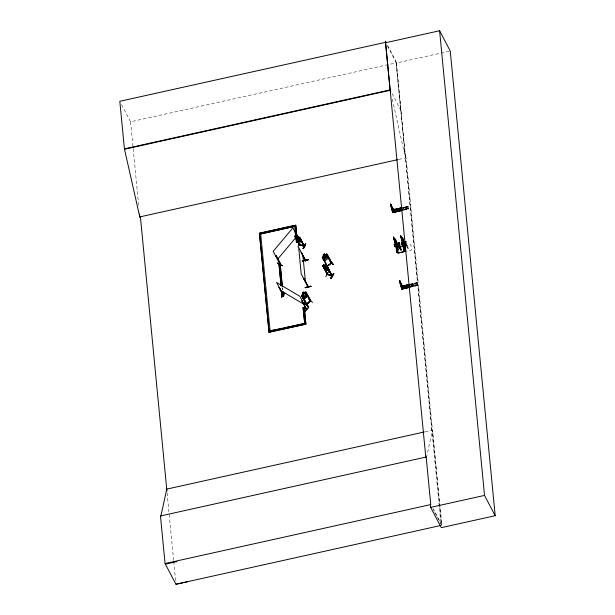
<?xml version="1.0" encoding="UTF-8"?>
<svg xmlns="http://www.w3.org/2000/svg" width="615" height="615" viewBox="0 0 615 615"><rect width="100%" height="100%" fill="white"/><g stroke="black" fill="none" stroke-linecap="round" stroke-linejoin="round"><path stroke-width="0.46" stroke-dasharray="3.08 2.31" d="M407.999 206.317L402.487 207.601L407.983 206.263L408.083 207.132L402.625 208.393M408.037 206.748L402.541 208.078M408.029 206.648L402.571 207.908M408.252 208.854L408.214 208.247L403.632 209.369M408.199 208.37L403.663 209.454M403.763 210.169L408.275 208.746L403.686 209.853M417.024 283.1L410.659 284.576M410.805 286.244L417.216 284.722L410.835 286.329M417.308 285.56L410.935 286.99L417.308 285.56L417.216 284.722M411.281 285.391L411.02 284.814M426.487 457.606L432.453 430.162L425.265 431.761M411.243 285.306L410.505 285.867M409.736 284.338L416.978 282.716L417.208 285.26L410.889 286.813M405.808 243.171L408.383 248.076L408.029 248.506L406.661 245.37M402.579 208.162L408.029 206.901M403.709 209.63L408.252 208.577L403.724 209.776M403.717 209.938L408.26 208.885M404.662 246.069L410.866 244.685L411.45 250.028L405.247 251.42M409.79 284.438L416.985 282.739L417.024 283.354M410.605 284.345L416.985 282.739M410.666 284.668L417.039 283.215L410.628 284.745M410.712 285.053L416.985 283.269M410.889 286.505L417.247 285.037L410.005 286.805M410.067 286.905L417.155 285.152M121.532 104.565L130.58 121.785L396.283 62.83L431.822 430.3M387.481 46.056L396.375 62.999L440.033 53.313M440.955 53.105L449.319 51.245M398.927 159.408L406.108 157.817L441.647 525.295L433.383 509.551M410.72 284.737L411.251 285.106M407.953 247.822L408.383 248.076M387.535 45.272L395.899 61.2L405.485 157.955L391.978 97.685M392.078 93.618L400.972 110.562M407.945 206.332L408.314 209.092M405.331 206.94L405.546 209.308M406.915 244.401L406.661 241.249M405.885 244.424L408.029 248.506M406.738 246.623L407.591 248.26M415.371 283.154L415.586 285.514M414.326 283.392L414.533 285.76M433.06 508.474L441.87 525.241L432.453 430.162M396.375 62.999L440.947 523.842M282.493 287.905L282.677 289.788M282.362 287.651L282.539 289.534M167.111 492.93L173.645 560.465M173.738 561.418L175.667 581.398M130.58 121.785L138.767 206.448M406.377 206.702L406.646 209.169L406.377 206.702M403.763 207.301L404.032 209.776L403.763 207.301M412.757 283.761L413.026 286.229L412.757 283.761M411.358 284.076L411.627 286.544L411.358 284.076"/><path stroke-width="0.92" d="M390.64 204.295L390.94 206.448M393.023 209.9L393.116 210.015M396.068 244.947L395.752 243.648L395.783 244.739M397.413 247.199C399.958 254.756 394.73 243.448 396.275 245.108M401.134 286.775L401.756 287.835L401.072 286.229L401.157 286.982L401.372 286.598M401.341 286.613L401.872 286.805M402.102 286.813L402.033 286.375M404.478 245.631C407.622 255.809 399.343 235.107 405.093 248.176M392.731 210.007L392.455 210.43L392.355 210.053L392.578 210.476L401.687 208.285M392.301 210.076L392.432 210.491L392.493 209.915M401.718 208.546L392.631 210.707C391.148 208.408 393.792 213.297 392.078 209.776M402.856 210.322L392.862 212.69L392.762 211.821L401.841 209.83M402.81 210.146L392.808 212.459L402.817 209.992L392.777 212.375L392.478 211.66L394.046 211.291L394.269 211.714L394.038 209.63L393.792 209.015L392.232 209.384L393.792 209.015M402.433 286.083L409.705 284.399L401.526 286.298L401.849 289.142L410.036 287.243L401.856 289.119M401.749 288.435L401.795 288.881L409.997 286.882M400.988 208.846L401.141 209.338M304.356 302.987L308.253 306.339L304.225 303.326L304.379 302.941M325.473 267.417L326.542 266.971L326.088 267.779L327.81 269.316L325.873 267.886C325.889 269.17 324.02 268.278 325.404 267.548L323.767 266.072L325.535 267.41M305.801 260.845L305.494 260.453M308.207 286.429C307.815 287.782 307.823 284.876 308.284 286.905L303.749 278.357L308.123 286.521M328.894 270.831L328.94 270.046L328.956 270.877L325.058 269.616L324.028 268.463M396.052 244.978L396.022 241.095L395.391 239.081M297.16 239.973L296.115 238.835L297.153 239.988L301.127 241.134L301.219 240.334M301.142 241.065L301.196 240.234M328.533 268.271L325.281 264.404M392.708 210.053L392.97 210.007M402.156 286.559L401.879 286.459M327.449 265.88L326.926 266.357L331.546 262.874M327.449 265.964L327.165 265.703L327.511 266.126M331.777 262.951L327.349 254.741L326.926 255.064L331.324 263.343L330.978 262.92L331.508 262.528M401.387 242.556L401.887 245.093L401.434 242.487M396.567 250.32L397.344 252.834L395.814 245.17L396.59 251.281L397.182 252.873L395.975 245.078M403.601 248.783L404.24 251.304L403.094 243.832C402.748 246.846 404.762 253.534 402.871 243.602M404.293 251.251L402.717 243.64M166.742 489.125L160.776 516.562L160.469 515.97L426.172 457.014L426.487 457.606L425.857 457.745M283.2 295.631L279.118 287.359L283.822 295.738L276.527 282.423L299.866 296.322L306.762 309.399L306.009 309.038L306.562 309.076M283.822 295.738L283.331 295.446M306.562 309.537L302.057 301.019L306.639 309.553L306.162 309.33L306.716 309.345M393.6 237.129L394.177 239.681L393.646 238.935L393.662 237.129L395.729 244.109C395.03 241.833 395.43 236.221 396.083 241.61M402.548 242.948L400.503 235.599L402.787 242.541C402.656 243.217 402.149 241.303 402.448 243.263M390.686 204.119L391.501 207.855M397.928 249.744L397.313 247.199M401.034 208.931L401.603 208.385M395.491 239.058L395.822 244.908L395.729 244.109M402.548 237.498L403.117 243.24M403.148 240.05L402.448 237.513M302.019 295.123L301.704 295.938M306.293 304.617L310.575 300.52M400.657 235.56L402.702 242.91M295.569 236.675L295.016 236.714L299.797 244.978M299.736 237.551L304.371 246.269L299.682 237.836L303.833 246.169M300.251 242.187L297.952 247.145M304.256 246.261C300.835 246.038 298.813 243.671 299.305 244.901L294.739 236.099L296.169 238.843M303.679 245.869L304.463 246.1L299.067 244.547M303.856 245.646L304.302 245.8M305.586 243.563C306.185 246.815 299.62 253.334 305.632 243.586M303.157 248.637L305.686 243.701L303.11 248.491M295.707 235.23L298.375 240.327L295.684 235.284L297.368 235.768M296.276 236.337L295.615 236.421L296.591 238.289L299.42 239.781L299.843 239.227L297.921 236.714M298.982 237.083L299.805 237.659M277.757 263.043L282.262 265.742L277.657 263.404L277.772 262.997M277.803 263.205L282.2 265.788M280.34 263.82L279.986 264.412M299.259 240.942L299.659 241.38L299.789 240.657L299.259 240.942L299.574 241.441L299.789 240.657M322.683 265.811L324.12 265.911L323.513 266.08L324.489 267.94L327.28 269.508L327.695 268.978L326.711 267.118L325.189 265.519C321.53 264.642 325.766 264.75 325.75 266.495L327.618 267.333L329.025 270.016M323.036 266.157L327.803 274.436L327.149 274.459M325.058 269.616L324.113 268.417M322.96 265.595L326.849 266.795M331.808 275.712L327.526 267.61L332.292 275.889L331.639 275.912L332.2 276.058L327.526 267.61M327.98 267.756L327.426 267.779M325.781 276.719L328.548 271.922M328.956 270.877L325.089 269.57M327.503 274.298L327.118 273.944L327.58 274.621M332.085 275.582L331.608 275.397L331.639 275.881M333.876 273.637C328.879 284.491 331.008 274.244 333.884 273.644M330.893 278.395L333.614 273.521M401.603 286.49L401.51 286.544M392.524 209.946L392.777 212.375M401.68 208.239L392.578 210.207M401.541 286.344L401.618 287.159L401.072 286.229M401.81 288.758L401.472 288.112L403.04 287.751L403.263 288.174L403.033 286.083L402.787 285.468L401.218 285.837L402.787 285.468M297.137 235.876L296.299 235.914L297.306 236.206L292.909 227.857L273.175 251.312L280.171 264.504L280.14 263.704M323.221 255.079L323.774 256.117L323.136 256.985L324.12 258.854L325.312 259.069L326.765 257.985L327.126 256.609L326.15 254.741L325.197 254.994M304.394 303.149L308.253 306.339M405.377 242.917L405.016 243.356L405.454 243.602M399.181 245.554L401.326 249.644L400.965 250.074L399.173 246.123M276.097 255.848L275.766 256.247L276.25 255.94L280.563 264.035L280.209 264.45L280.509 264.058L276.25 255.94M296.392 235.537L295.162 233.193L295.492 232.793L297.698 236.79M296.545 235.63L295.315 233.277L295.646 232.885M280.025 264.365L280.355 263.966M299.428 241.311L299.759 240.78M302.265 241.941L300.043 240.665M279.51 287.589L278.987 287.512M281.378 297.683L285.045 293.27M304.817 311.544L308.476 307.116L308.784 307.415L304.863 311.682M277.434 259.43L295.93 237.444M326.773 266.011L327.18 265.726M327.48 266.187L323.136 257.885L322.714 258.2L323.136 257.885M330.985 262.874L331.462 262.567M403.786 248.714L404.401 251.266M306.401 304.433L306.539 303.948L306.908 304.34L302.603 296.261L302.08 296.507L306.508 304.771L301.711 295.869M310.137 300.92L305.901 292.986L306.293 292.625L310.729 300.812M302.211 296.622L302.603 296.261M310.36 301.189L306.032 293.094L306.424 292.74M310.398 300.443L310.121 301.142M306.662 304.018L310.006 300.927M312.558 302.365L308.707 298.959M302.372 293.255L303.787 291.956L304.356 292.994L305.171 292.717L306.147 294.585L305.855 296.03L304.533 297.237L303.403 297.083L302.426 295.223L302.957 294.239L302.411 293.286L305.017 298.244M302.472 293.278L303.802 292.071L306.378 297.03M302.903 294.216C299.336 297.56 308.03 289.665 304.256 292.994M304.456 293.363L303.134 294.577L304.11 296.438L305.44 295.231M299.697 240.942L302.073 242.195L298.406 239.973M323.152 255.079C327.488 252.581 321.437 254.733 323.705 256.117L322.744 256.886M326.319 254.218L325.227 255.033L324.705 253.918M327.034 255.187L327.464 254.871M328.41 256.832L328.456 258.185L324.766 260.868L323.713 260.276L322.306 257.593L326.327 254.172L327.003 254.156L326.281 254.179M331.024 263.005L327.034 266.487L322.36 257.57M331.224 263.012L331.623 262.651M327.111 266.449L331.723 262.989L326.972 254.118M333.33 264.734L330.34 260.837L333.269 264.55M305.34 260.16L305.355 260.691L305.578 260.214M306.647 304.279L302.465 296.153M327.242 274.259L331.577 275.643M306.501 304.74L310.683 300.858L305.909 292.01M390.571 204.149L393.531 209.807L393.715 211.452L391.494 207.962M390.963 206.947L391.694 207.878M402.702 287.905L400.104 283.807L399.765 280.517L402.525 286.259L402.702 287.905L399.812 282.4M294.7 236.168L296.307 236.283M323.036 265.588L322.621 265.78L327.226 274.513M323.459 266.971L327.557 274.313M283.538 295.592L283.123 295.385M395.806 241.503L395.899 245.969L395.36 243.74L395.937 245.308L394.83 245.769L394.822 246.661L394.392 245.8L394.215 244.086L394.607 244.801L395.645 244.37L398.036 249.736M394.83 245.769L395.876 245.331M401.664 243.232L402.702 242.802L402.933 243.763L401.895 244.201M401.818 243.202L402.702 242.802M330.047 260.852L333.361 264.673M310.598 300.704L306.293 304.671M402.986 240.081L402.61 237.475L402.879 243.34L402.863 239.935M390.648 204.095L391.44 205.556M394.353 209.423L401.626 207.755M401.633 207.809L392.47 209.992L392.232 209.384M391.325 205.579L393.531 209.807M393.485 210.015L401.664 208.07M392.162 210.53L392.762 211.383M392.501 211.852L394.069 211.483L394.346 212.014L394.077 209.546M392.724 211.898L401.856 209.738M401.895 210.053L392.701 212.083L392.478 211.66M395.645 244.478L394.292 239.312M402.84 243.171L402.817 242.087L403.302 244.339L401.349 237.751M396.637 243.263L397.113 246.838L399.965 246.177L397.006 246.63L396.637 243.263L399.596 242.817L397.459 243.317M405.6 244.939L404.063 245.062L403.694 241.703L405.124 241.372M397.99 245.239L397.613 244.524L396.737 244.724L397.113 245.439L397.99 245.239L397.49 243.425L396.621 243.625L396.998 244.347M399.735 244.839L398.543 245.108L398.166 244.393L398.043 243.294L398.92 243.094L399.412 244.908L398.92 243.094M405.231 241.58L403.694 241.703M405.047 243.671L404.67 242.956L403.801 243.156L404.178 243.878L405.047 243.671L404.547 241.856L403.678 242.056L404.055 242.779M405.108 241.726L405.6 243.548L405.108 241.726L405.977 241.526M395.645 244.37L395.714 245.37M394.607 244.801C393.931 242.256 394.961 248.56 394.991 245.731M399.612 243.74L398.42 244.017L398.043 243.294M402.833 243.125L404.439 245.854M398.166 244.393L399.035 244.193M402.933 243.763L402.548 242.84M404.063 245.062L405.485 244.732M398.189 252.988L404.393 251.596L398.213 253.026L397.621 247.676L403.786 246.208L404.393 251.596M399.596 281.924L399.642 280.548L400.434 282.008M400.311 282.031L402.402 286.29L409.698 284.561M402.479 286.467L408.837 284.945M402.487 286.567L408.86 285.114M401.226 286.974L401.756 287.835M409.721 284.953L401.58 286.751M402.533 286.951L408.89 285.421M401.495 288.304L409.944 286.406M402.656 288.22L409.928 286.49M402.71 288.45L409.982 286.767L401.695 288.535L401.472 288.112M409.982 287.021L401.818 288.781M305.763 260.499L301.235 252.388L305.478 260.914M301.289 252.834L301.435 252.342M302.703 260.806L308.423 259.507L302.741 261.083M302.649 260.914L308.446 259.784L302.711 261.006M310.929 286.16C293.263 290.741 322.921 283.646 305.225 287.474M305.294 287.612L311.013 286.298M425.765 456.791L385.52 42.327L119.81 101.283L124.415 148.845L139.774 216.911L140.404 216.78L166.926 491.024M385.72 42.704L439.594 30.75L450.249 51.045L495.19 515.708L441.316 527.662L430.661 507.367L430.477 505.461M124.415 148.845L390.118 89.89L390.733 92.119M124.614 149.23L390.317 90.267M139.774 216.911L397.99 159.616M140.404 216.841L139.782 216.98L139.497 214.058M303.08 307.631L304.809 324.389L303.08 307.631L304.325 307.638L305.924 324.143L269.055 332.323L259.369 233.254L295.738 225.19L296.853 235.53M259.369 233.254L294.631 225.436L295.431 233.685M297.337 241.695C294.623 242.533 299.19 242.087 297.16 239.858M281.07 286.006L278.879 263.374L279.986 263.128L282.27 286.705M278.879 263.374L280.117 263.381L282.308 286.013M282.07 296.384L283.315 296.392L282.07 296.384L281.616 291.671M303.218 307.884L304.325 307.638M276.627 329.663L269.939 330.862L304.717 323.429L284.122 328.003M278.503 329.248L282.247 328.418M268.924 332.069L305.924 324.143M166.119 489.263L424.335 431.968M160.469 515.97L165.066 563.532L430.777 504.577L426.172 457.014M430.661 507.367L484.535 495.413L495.19 515.708M165.066 563.532L175.944 584.25L440.717 525.502M165.374 564.124L176.943 561.633M175.944 584.25L187.506 581.752M305.271 292.064L305.963 292.056M299.743 245.008L295.1 236.544M327.242 274.482L332.146 276.089M299.774 244.593L303.779 245.723M296.83 236.237L295.738 225.19M297.937 236.813L299.028 237.129L295.054 235.968M296.453 236.667L298.029 237.121M297.429 238.528L299.005 238.981M283.423 295.561L283.177 295.154L283.615 295.415M401.211 209.338L401.841 209.338L401.103 209.254M330.816 278.234L333.599 273.552M299.789 244.755L296.422 238.297M304.133 299.105L303.064 298.582L304.118 299.167L307.446 296.123L307.323 294.693L307.408 296.092M323.759 260.23L324.789 260.806M400.895 249.39L401.326 249.644M302.057 301.019L302.457 301.258L301.934 301.173M283.646 295.861L283.246 295.654M332.2 275.835L327.088 274.19M280.786 290.541L304.125 304.44M326.819 266.849L327.618 267.333L332.146 276.043M404.37 245.631L404.962 247.292M401.218 287.005L401.211 286.198M400.565 235.599L401.188 237.782M393.508 237.167L394.13 239.35M392.385 210.484L392.27 210.392M391.578 207.908L393.592 211.483L393.416 209.83M385.336 41.082L386.212 42.758M400.803 207.985L401.011 210.353M404.662 246.069L405.247 251.42M403.194 243.817L404.278 245.892M398.82 245.992L400.965 250.074M398.82 246.554L400.534 249.821M395.983 244.847L397.382 247.422M395.776 244.693L397.221 247.453M401.218 285.837L401.464 286.452M326.926 255.064L331.247 263.343M323.598 264.911L324.167 266.011L323.567 264.965M324.766 268.74L327.749 274.421M300.143 237.967L304.41 246.085M297.353 235.737L299.966 240.803M299.282 240.949L299.536 241.441M308.061 286.967L301.204 273.867L298.652 247.461L305.747 260.96L305.701 260.46M301.627 295.907L303.064 298.644M260.614 233.262L270.17 332.077M392.201 210.422L392.216 209.738M394.046 239.719L395.483 244.509M402.518 243.555L402.91 244.432L402.979 243.901M392.585 210.322L392.631 210.707M399.435 243.894L399.466 244.017M402.994 243.102L403.025 239.896M404.547 241.856L404.67 242.956M403.986 243.594L404.17 245.27M399.489 242.61L399.965 246.177M403.063 285.998L403.34 288.466L403.04 287.751M402.402 286.29L402.587 287.935M397.49 243.425L397.613 244.524M303.948 278.311L303.795 278.803L303.749 278.357M439.594 30.75L484.535 495.413M385.52 42.327L390.118 89.89M302.911 255.571L305.463 281.985M304.194 307.385L305.793 323.89M295.784 237.352L296.361 242.195M282.854 291.679L283.315 296.392M282.723 291.425L283.184 296.138M279.01 263.627L281.109 285.322M281.747 291.925L282.2 296.638M259.499 233.508L260.422 243.01M260.606 244.916L262.259 262.013M262.444 263.912L269.055 332.323M328.325 256.824L328.364 258.139M326.027 254.971L325.612 256.816L327.257 257.247L325.397 257.285L324.536 259.23L324.974 257.301L323.382 256.886L325.189 256.816L326.027 254.971M303.61 292.417L302.934 293.524L303.61 292.417M324.497 254.356L323.744 255.379L324.497 254.356M325.366 255.325L323.921 256.409L324.897 258.269L326.35 257.185L325.366 255.325M294.723 226.397L260.568 233.977L294.723 226.397M324.997 265.595L324.005 265.273L324.997 265.595M325.889 266.849L324.336 266.349L325.32 268.209L326.865 268.709L325.889 266.849"/></g></svg>
